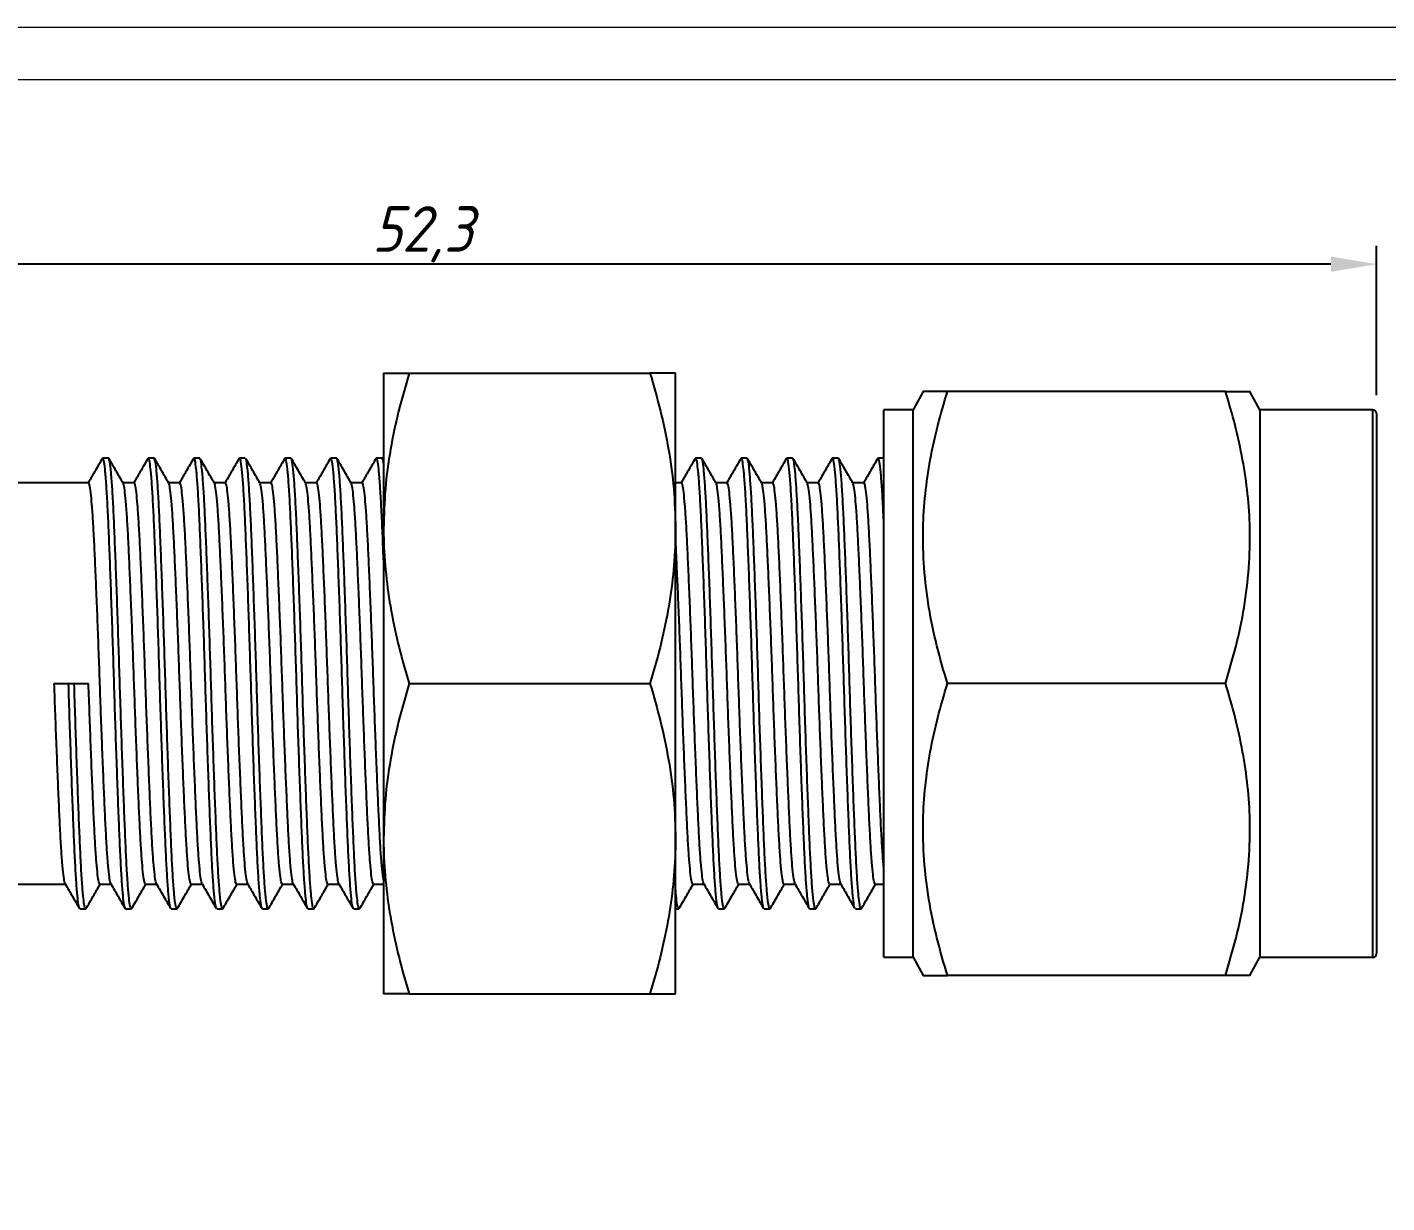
# Model space of a CAD drawing. Header units: millimetres. Extents: x 1276 to 1839, y 649 to 1061.
# Drawn here: x 1733.27 to 1770.54, y 864.08 to 896.28 of the extents above; entities that cross this region are included whole.
import ezdxf

# ---------------------------------------------------------------- set-up
doc = ezdxf.new("R2010")
doc.units = ezdxf.units.MM
doc.linetypes.add('SLD-Solid', pattern=[0])
doc.styles.add('GENISO', font='geniso.shx', dxfattribs={"oblique": 15})
doc.dimstyles.new('Scale', dxfattribs={"dimscale": 0.5, "dimtxt": 2.5, "dimasz": 2.5, "dimexe": 1, "dimexo": 1, "dimgap": 0.2, "dimtad": 1, "dimdec": 1, "dimzin": 0, "dimtxsty": 'GENISO', "dimcen": 2.5, "dimclrd": 1, "dimclre": 1, "dimclrt": 7, "dimadec": 0, "dimazin": 0, "dimtfac": 1, "dimtdec": 1, "dimtmove": 0, "dimatfit": 3, "dimfxl": 1, "dimtzin": 0, "dimlwd": -1, "dimlwe": -1, "dimarcsym": 0})

# ---------------------------------------------------------------- blocks, each defined once
blk = doc.blocks.new('*D17')
at = {"color": 1, "transparency": 16777216}
for p, q in [((1717.955, 888.302), (1717.955, 890.291)), ((1770.255, 886.202), (1770.255, 890.291)), ((1769.005, 889.791), (1719.205, 889.791))]:
    blk.add_line(p, q, dxfattribs=at)
for points in [[(1719.205, 890), (1719.205, 889.583), (1717.955, 889.791)], [(1769.005, 890), (1769.005, 889.583), (1770.255, 889.791)]]:
    blk.add_solid(points, dxfattribs=at)
at = {"layer": 'Defpoints', "color": 0, "transparency": 16777216}
for p in [(1717.955, 889.791), (1717.955, 887.802), (1770.255, 885.702)]:
    blk.add_point(p, dxfattribs=at)
at = {"color": 7, "transparency": 16777216, "insert": (1744.105, 890.61), "char_height": 1.25, "attachment_point": 5, "style": 'GENISO'}
blk.add_mtext('52,3', dxfattribs=at)

msp = doc.modelspace()

# ---------------------------------------------------------------- linework, layer by layer
at = {"linetype": 'Continuous', "lineweight": 25}
for p, q in [((1743.042, 886.802), (1743.042, 882.552)), ((1743.742, 886.802), (1750.342, 886.802)), ((1751.042, 882.552), (1751.042, 886.802)), ((1757.825, 886.302), (1757.555, 885.802)), ((1766.115, 886.302), (1758.495, 886.302)), ((1767.055, 885.802), (1766.784, 886.302)), ((1757.555, 885.802), (1756.755, 885.802)), ((1756.755, 878.302), (1756.755, 885.802)), ((1757.555, 878.302), (1757.555, 885.802)), ((1770.155, 885.802), (1767.055, 885.802)), ((1767.055, 885.802), (1767.055, 870.802)), ((1770.155, 870.802), (1770.155, 885.802)), ((1770.255, 885.702), (1770.255, 870.902)), ((1735.502, 884.479), (1735.345, 884.479)), ((1736.752, 884.479), (1736.595, 884.479)), ((1738.002, 884.479), (1737.845, 884.479)), ((1739.252, 884.479), (1739.095, 884.479)), ((1740.502, 884.479), (1740.345, 884.479)), ((1741.752, 884.479), (1741.595, 884.479)), ((1743.002, 884.479), (1742.845, 884.479)), ((1743.042, 884.419), (1743.012, 884.47)), ((1751.752, 884.479), (1751.595, 884.479)), ((1753.002, 884.479), (1752.845, 884.479)), ((1754.252, 884.479), (1754.095, 884.479)), ((1755.502, 884.479), (1755.345, 884.479)), ((1756.752, 884.479), (1756.595, 884.479)), ((1734.955, 883.802), (1731.455, 883.802)), ((1736.205, 883.802), (1735.898, 883.802)), ((1737.455, 883.802), (1737.148, 883.802)), ((1738.705, 883.802), (1738.398, 883.802)), ((1739.955, 883.802), (1739.648, 883.802)), ((1741.205, 883.802), (1740.898, 883.802)), ((1742.455, 883.802), (1742.148, 883.802)), ((1751.205, 883.802), (1751.042, 883.802)), ((1752.455, 883.802), (1752.148, 883.802)), ((1753.705, 883.802), (1753.398, 883.802)), ((1754.955, 883.802), (1754.648, 883.802)), ((1756.205, 883.802), (1755.898, 883.802)), ((1743.042, 882.552), (1743.042, 874.052)), ((1751.042, 874.052), (1751.042, 882.552)), ((1734.017, 878.302), (1734.408, 878.302)), ((1734.408, 878.302), (1734.564, 878.302)), ((1734.564, 878.302), (1734.955, 878.302)), ((1743.742, 878.302), (1750.342, 878.302)), ((1756.755, 870.802), (1756.755, 878.302)), ((1757.555, 870.802), (1757.555, 878.302)), ((1766.115, 878.302), (1758.495, 878.302)), ((1743.042, 874.052), (1743.042, 869.802)), ((1751.042, 869.802), (1751.042, 874.052)), ((1731.455, 872.802), (1734.324, 872.802)), ((1735.267, 872.802), (1735.574, 872.802)), ((1736.517, 872.802), (1736.824, 872.802)), ((1737.767, 872.802), (1738.074, 872.802)), ((1739.017, 872.802), (1739.324, 872.802)), ((1740.267, 872.802), (1740.574, 872.802)), ((1741.517, 872.802), (1741.824, 872.802)), ((1742.767, 872.802), (1743.042, 872.802)), ((1751.517, 872.802), (1751.824, 872.802)), ((1752.767, 872.802), (1753.074, 872.802)), ((1754.017, 872.802), (1754.324, 872.802)), ((1755.267, 872.802), (1755.574, 872.802)), ((1756.517, 872.802), (1756.755, 872.802)), ((1734.72, 872.126), (1734.877, 872.126)), ((1735.97, 872.126), (1736.127, 872.126)), ((1737.22, 872.126), (1737.377, 872.126)), ((1738.47, 872.126), (1738.627, 872.126)), ((1739.72, 872.126), (1739.877, 872.126)), ((1740.97, 872.126), (1741.127, 872.126)), ((1742.22, 872.126), (1742.377, 872.126)), ((1751.042, 872.126), (1751.127, 872.126)), ((1752.22, 872.126), (1752.377, 872.126)), ((1753.47, 872.126), (1753.627, 872.126)), ((1754.72, 872.126), (1754.877, 872.126)), ((1755.97, 872.126), (1756.127, 872.126)), ((1756.755, 870.802), (1757.555, 870.802)), ((1757.555, 870.802), (1757.825, 870.302)), ((1766.784, 870.302), (1767.055, 870.802)), ((1767.055, 870.802), (1770.155, 870.802)), ((1766.115, 870.302), (1758.495, 870.302)), ((1743.742, 869.802), (1750.342, 869.802))]:
    msp.add_line(p, q, dxfattribs=at)
at = {"linetype": 'SLD-Solid', "lineweight": 15}
for points in [[(1692.898, 896.283), (1839.363, 896.283), (1839.363, 793.973), (1692.898, 793.973)], [(1694.334, 894.847), (1837.927, 894.847), (1837.927, 795.409), (1694.334, 795.409)]]:
    msp.add_lwpolyline(points, close=True, dxfattribs=at)
at = {"linetype": 'Continuous', "lineweight": 25}
for centre, start, end in [((1770.155, 885.702), 0, 90), ((1770.155, 870.902), 270, 0)]:
    msp.add_arc(centre, 0.1, start, end, dxfattribs=at)
for points, knots in [([(1743.742, 886.802), (1743.641, 886.458), (1743.44, 885.768), (1743.22, 884.712), (1743.07, 883.638), (1743.051, 882.915), (1743.042, 882.552)], [0, 0, 0, 0, 0.247649, 0.496018, 0.747324, 1, 1, 1, 1]), ([(1743.042, 886.802), (1743.051, 886.802), (1743.068, 886.802), (1743.183, 886.802), (1743.372, 886.802), (1743.594, 886.802), (1743.742, 886.802)], [0, 0, 0, 0, 0.258143, 0.442804, 0.62748, 1, 1, 1, 1]), ([(1750.342, 886.802), (1750.442, 886.458), (1750.643, 885.768), (1750.863, 884.712), (1751.013, 883.638), (1751.032, 882.915), (1751.042, 882.552)], [0, 0, 0, 0, 0.247649, 0.496018, 0.747324, 1, 1, 1, 1]), ([(1751.042, 886.802), (1751.032, 886.802), (1751.015, 886.802), (1750.9, 886.802), (1750.711, 886.802), (1750.489, 886.802), (1750.342, 886.802)], [0, 0, 0, 0, 0.258143, 0.442804, 0.62748, 1, 1, 1, 1]), ([(1758.495, 886.302), (1758.356, 886.302), (1758.147, 886.302), (1757.964, 886.302), (1757.862, 886.302), (1757.813, 886.302), (1757.828, 886.302), (1757.828, 886.302)], [0, 0, 0, 0, 0.366106, 0.550623, 0.735124, 0.982905, 1, 1, 1, 1]), ([(1758.495, 878.302), (1758.393, 878.647), (1758.19, 879.336), (1757.972, 880.393), (1757.84, 881.468), (1757.811, 882.508), (1757.877, 883.497), (1758.015, 884.438), (1758.219, 885.375), (1758.403, 885.993), (1758.495, 886.302)], [0, 0, 0, 0, 0.131551, 0.26307, 0.397143, 0.531195, 0.647436, 0.763692, 0.881836, 1, 1, 1, 1]), ([(1766.115, 878.302), (1766.216, 878.647), (1766.419, 879.336), (1766.638, 880.393), (1766.77, 881.468), (1766.798, 882.508), (1766.733, 883.497), (1766.594, 884.438), (1766.39, 885.375), (1766.206, 885.993), (1766.115, 886.302)], [0, 0, 0, 0, 0.131551, 0.26307, 0.397143, 0.531195, 0.647436, 0.763692, 0.881836, 1, 1, 1, 1]), ([(1766.115, 886.302), (1766.253, 886.302), (1766.462, 886.302), (1766.646, 886.302), (1766.747, 886.302), (1766.797, 886.302), (1766.782, 886.302), (1766.781, 886.302)], [0, 0, 0, 0, 0.366106, 0.550623, 0.735124, 0.982905, 1, 1, 1, 1]), ([(1735.335, 884.47), (1735.27, 884.357), (1735.141, 884.135), (1735.012, 883.912), (1734.949, 883.802)], [0, 0, 0, 0, 0.507314, 1, 1, 1, 1]), ([(1735.97, 872.126), (1735.96, 872.14), (1735.94, 872.169), (1735.908, 872.404), (1735.876, 872.777), (1735.844, 873.289), (1735.814, 873.917), (1735.784, 874.652), (1735.752, 875.483), (1735.72, 876.39), (1735.688, 877.338), (1735.658, 878.302), (1735.628, 879.267), (1735.596, 880.215), (1735.564, 881.122), (1735.532, 881.953), (1735.502, 882.687), (1735.472, 883.316), (1735.44, 883.827), (1735.407, 884.204), (1735.375, 884.422), (1735.352, 884.505), (1735.339, 884.464), (1735.335, 884.454)], [0, 0, 0, 0, 0.048558, 0.0980299, 0.1478144, 0.1972863, 0.2458443, 0.2944023, 0.3438742, 0.3936587, 0.4431307, 0.4916887, 0.5402466, 0.5897187, 0.639503, 0.6889751, 0.7375329, 0.7860909, 0.8355629, 0.8853473, 0.9348193, 0.9833773, 1, 1, 1, 1]), ([(1736.137, 872.151), (1736.133, 872.141), (1736.12, 872.1), (1736.097, 872.182), (1736.065, 872.401), (1736.032, 872.778), (1736, 873.288), (1735.97, 873.917), (1735.94, 874.652), (1735.908, 875.483), (1735.876, 876.39), (1735.844, 877.338), (1735.814, 878.302), (1735.784, 879.267), (1735.752, 880.215), (1735.72, 881.122), (1735.688, 881.953), (1735.658, 882.688), (1735.628, 883.316), (1735.596, 883.828), (1735.564, 884.201), (1735.532, 884.436), (1735.512, 884.465), (1735.502, 884.479)], [0, 0, 0, 0, 0.016623, 0.065181, 0.114653, 0.164437, 0.213909, 0.262467, 0.311025, 0.360497, 0.410281, 0.459753, 0.508311, 0.556869, 0.606341, 0.656126, 0.705598, 0.754156, 0.802714, 0.852186, 0.90197, 0.951442, 1, 1, 1, 1]), ([(1735.904, 883.793), (1735.838, 883.906), (1735.708, 884.132), (1735.577, 884.357), (1735.512, 884.47)], [0, 0, 0, 0, 0.499968, 1, 1, 1, 1]), ([(1736.585, 884.47), (1736.52, 884.357), (1736.391, 884.135), (1736.262, 883.912), (1736.199, 883.802)], [0, 0, 0, 0, 0.507314, 1, 1, 1, 1]), ([(1737.21, 872.151), (1737.204, 872.162), (1737.187, 872.19), (1737.158, 872.406), (1737.126, 872.777), (1737.094, 873.289), (1737.064, 873.917), (1737.034, 874.652), (1737.002, 875.483), (1736.97, 876.39), (1736.938, 877.338), (1736.908, 878.302), (1736.878, 879.267), (1736.846, 880.215), (1736.814, 881.122), (1736.782, 881.953), (1736.752, 882.687), (1736.722, 883.316), (1736.69, 883.827), (1736.657, 884.204), (1736.625, 884.422), (1736.602, 884.505), (1736.589, 884.464), (1736.585, 884.454)], [0, 0, 0, 0, 0.032475, 0.082783, 0.133409, 0.183717, 0.233096, 0.282475, 0.332783, 0.383409, 0.433718, 0.483096, 0.532475, 0.582783, 0.633409, 0.683718, 0.733096, 0.782475, 0.832783, 0.883409, 0.933718, 0.983096, 1, 1, 1, 1]), ([(1737.387, 872.151), (1737.383, 872.141), (1737.37, 872.1), (1737.347, 872.182), (1737.315, 872.401), (1737.282, 872.778), (1737.25, 873.288), (1737.22, 873.917), (1737.19, 874.652), (1737.158, 875.483), (1737.126, 876.39), (1737.094, 877.338), (1737.064, 878.302), (1737.034, 879.267), (1737.002, 880.215), (1736.97, 881.122), (1736.938, 881.953), (1736.908, 882.688), (1736.878, 883.316), (1736.846, 883.828), (1736.814, 884.201), (1736.782, 884.436), (1736.762, 884.465), (1736.752, 884.479)], [0, 0, 0, 0, 0.016623, 0.065181, 0.114653, 0.164437, 0.213909, 0.262467, 0.311025, 0.360497, 0.410281, 0.459753, 0.508311, 0.556869, 0.606341, 0.656126, 0.705598, 0.754156, 0.802714, 0.852186, 0.90197, 0.951442, 1, 1, 1, 1]), ([(1737.154, 883.793), (1737.088, 883.906), (1736.958, 884.132), (1736.827, 884.357), (1736.762, 884.47)], [0, 0, 0, 0, 0.4999667, 1, 1, 1, 1]), ([(1737.835, 884.47), (1737.77, 884.357), (1737.641, 884.135), (1737.512, 883.912), (1737.449, 883.802)], [0, 0, 0, 0, 0.507315, 1, 1, 1, 1]), ([(1738.46, 872.151), (1738.454, 872.162), (1738.437, 872.19), (1738.408, 872.406), (1738.376, 872.777), (1738.344, 873.289), (1738.314, 873.917), (1738.284, 874.652), (1738.252, 875.483), (1738.22, 876.39), (1738.188, 877.338), (1738.158, 878.302), (1738.128, 879.267), (1738.096, 880.215), (1738.064, 881.122), (1738.032, 881.953), (1738.002, 882.687), (1737.972, 883.316), (1737.94, 883.827), (1737.907, 884.204), (1737.875, 884.422), (1737.852, 884.505), (1737.839, 884.464), (1737.835, 884.454)], [0, 0, 0, 0, 0.032475, 0.082783, 0.133409, 0.183717, 0.233096, 0.282475, 0.332783, 0.383409, 0.433718, 0.483096, 0.532475, 0.582783, 0.633409, 0.683718, 0.733096, 0.782475, 0.832783, 0.883409, 0.933718, 0.983096, 1, 1, 1, 1]), ([(1738.404, 883.793), (1738.338, 883.906), (1738.208, 884.132), (1738.077, 884.357), (1738.012, 884.47)], [0, 0, 0, 0, 0.4999667, 1, 1, 1, 1]), ([(1738.637, 872.151), (1738.633, 872.141), (1738.62, 872.1), (1738.597, 872.182), (1738.565, 872.401), (1738.532, 872.778), (1738.5, 873.288), (1738.47, 873.917), (1738.44, 874.652), (1738.408, 875.483), (1738.376, 876.39), (1738.344, 877.338), (1738.314, 878.302), (1738.284, 879.267), (1738.252, 880.215), (1738.22, 881.122), (1738.188, 881.953), (1738.158, 882.688), (1738.128, 883.316), (1738.096, 883.828), (1738.064, 884.199), (1738.035, 884.415), (1738.018, 884.443), (1738.012, 884.454)], [0, 0, 0, 0, 0.016904, 0.066282, 0.116591, 0.167217, 0.217525, 0.266904, 0.316282, 0.366591, 0.417217, 0.467525, 0.516904, 0.566283, 0.616591, 0.667217, 0.717525, 0.766904, 0.816282, 0.866591, 0.917217, 0.967525, 1, 1, 1, 1]), ([(1739.085, 884.47), (1739.02, 884.357), (1738.891, 884.135), (1738.762, 883.912), (1738.699, 883.802)], [0, 0, 0, 0, 0.507314, 1, 1, 1, 1]), ([(1739.71, 872.151), (1739.704, 872.162), (1739.687, 872.19), (1739.658, 872.406), (1739.626, 872.777), (1739.594, 873.289), (1739.564, 873.917), (1739.534, 874.652), (1739.502, 875.483), (1739.47, 876.39), (1739.438, 877.338), (1739.408, 878.302), (1739.378, 879.267), (1739.346, 880.215), (1739.314, 881.122), (1739.282, 881.953), (1739.252, 882.687), (1739.222, 883.316), (1739.19, 883.827), (1739.157, 884.204), (1739.125, 884.422), (1739.102, 884.505), (1739.089, 884.464), (1739.085, 884.454)], [0, 0, 0, 0, 0.032475, 0.082783, 0.133409, 0.183717, 0.233096, 0.282475, 0.332783, 0.383409, 0.433718, 0.483096, 0.532475, 0.582783, 0.633409, 0.683718, 0.733096, 0.782475, 0.832783, 0.883409, 0.933718, 0.983096, 1, 1, 1, 1]), ([(1739.654, 883.793), (1739.588, 883.906), (1739.458, 884.132), (1739.327, 884.357), (1739.262, 884.47)], [0, 0, 0, 0, 0.499968, 1, 1, 1, 1]), ([(1739.887, 872.151), (1739.883, 872.141), (1739.87, 872.1), (1739.847, 872.182), (1739.815, 872.401), (1739.782, 872.778), (1739.75, 873.288), (1739.72, 873.917), (1739.69, 874.652), (1739.658, 875.483), (1739.626, 876.39), (1739.594, 877.338), (1739.564, 878.302), (1739.534, 879.267), (1739.502, 880.215), (1739.47, 881.122), (1739.438, 881.953), (1739.408, 882.688), (1739.378, 883.316), (1739.346, 883.828), (1739.314, 884.199), (1739.285, 884.415), (1739.268, 884.443), (1739.262, 884.454)], [0, 0, 0, 0, 0.016904, 0.066282, 0.116591, 0.167217, 0.217525, 0.266904, 0.316282, 0.366591, 0.417217, 0.467525, 0.516904, 0.566283, 0.616591, 0.667217, 0.717525, 0.766904, 0.816282, 0.866591, 0.917217, 0.967525, 1, 1, 1, 1]), ([(1740.335, 884.47), (1740.27, 884.357), (1740.141, 884.135), (1740.012, 883.912), (1739.949, 883.802)], [0, 0, 0, 0, 0.507314, 1, 1, 1, 1]), ([(1740.97, 872.126), (1740.96, 872.14), (1740.94, 872.169), (1740.908, 872.404), (1740.876, 872.777), (1740.844, 873.289), (1740.814, 873.917), (1740.784, 874.652), (1740.752, 875.483), (1740.72, 876.39), (1740.688, 877.338), (1740.658, 878.302), (1740.628, 879.267), (1740.596, 880.215), (1740.564, 881.122), (1740.532, 881.953), (1740.502, 882.687), (1740.472, 883.316), (1740.44, 883.827), (1740.407, 884.204), (1740.375, 884.422), (1740.352, 884.505), (1740.339, 884.464), (1740.335, 884.454)], [0, 0, 0, 0, 0.048558, 0.09803, 0.147814, 0.197286, 0.245844, 0.294402, 0.343874, 0.393659, 0.443131, 0.491689, 0.540247, 0.589719, 0.639503, 0.688975, 0.737533, 0.786091, 0.835563, 0.885347, 0.934819, 0.983377, 1, 1, 1, 1]), ([(1741.137, 872.151), (1741.133, 872.141), (1741.12, 872.1), (1741.097, 872.182), (1741.065, 872.401), (1741.032, 872.778), (1741, 873.288), (1740.97, 873.917), (1740.94, 874.652), (1740.908, 875.483), (1740.876, 876.39), (1740.844, 877.338), (1740.814, 878.302), (1740.784, 879.267), (1740.752, 880.215), (1740.72, 881.122), (1740.688, 881.953), (1740.658, 882.688), (1740.628, 883.316), (1740.596, 883.828), (1740.564, 884.201), (1740.532, 884.436), (1740.512, 884.465), (1740.502, 884.479)], [0, 0, 0, 0, 0.016623, 0.065181, 0.114653, 0.164437, 0.213909, 0.262467, 0.311025, 0.360497, 0.410281, 0.459753, 0.508311, 0.556869, 0.606341, 0.656126, 0.705598, 0.754156, 0.802714, 0.852186, 0.90197, 0.951442, 1, 1, 1, 1]), ([(1740.904, 883.793), (1740.838, 883.906), (1740.708, 884.132), (1740.577, 884.357), (1740.512, 884.47)], [0, 0, 0, 0, 0.4999667, 1, 1, 1, 1]), ([(1741.585, 884.47), (1741.52, 884.357), (1741.391, 884.135), (1741.262, 883.912), (1741.199, 883.802)], [0, 0, 0, 0, 0.507315, 1, 1, 1, 1]), ([(1742.22, 872.126), (1742.21, 872.14), (1742.19, 872.169), (1742.158, 872.404), (1742.126, 872.777), (1742.094, 873.289), (1742.064, 873.917), (1742.034, 874.652), (1742.002, 875.483), (1741.97, 876.39), (1741.938, 877.338), (1741.908, 878.302), (1741.878, 879.267), (1741.846, 880.215), (1741.814, 881.122), (1741.782, 881.953), (1741.752, 882.687), (1741.722, 883.316), (1741.69, 883.827), (1741.657, 884.204), (1741.625, 884.422), (1741.602, 884.505), (1741.589, 884.464), (1741.585, 884.454)], [0, 0, 0, 0, 0.048558, 0.09803, 0.147814, 0.197286, 0.245844, 0.294402, 0.343874, 0.393659, 0.443131, 0.491689, 0.540247, 0.589719, 0.639503, 0.688975, 0.737533, 0.786091, 0.835563, 0.885347, 0.934819, 0.983377, 1, 1, 1, 1]), ([(1742.387, 872.151), (1742.383, 872.141), (1742.37, 872.1), (1742.347, 872.182), (1742.315, 872.401), (1742.282, 872.778), (1742.25, 873.288), (1742.22, 873.917), (1742.19, 874.652), (1742.158, 875.483), (1742.126, 876.39), (1742.094, 877.338), (1742.064, 878.302), (1742.034, 879.267), (1742.002, 880.215), (1741.97, 881.122), (1741.938, 881.953), (1741.908, 882.688), (1741.878, 883.316), (1741.846, 883.828), (1741.814, 884.201), (1741.782, 884.436), (1741.762, 884.465), (1741.752, 884.479)], [0, 0, 0, 0, 0.016623, 0.065181, 0.114653, 0.164437, 0.213909, 0.262467, 0.311025, 0.360497, 0.410281, 0.459753, 0.508311, 0.556869, 0.606341, 0.656126, 0.705598, 0.754156, 0.802714, 0.852186, 0.90197, 0.951442, 1, 1, 1, 1]), ([(1742.154, 883.793), (1742.088, 883.906), (1741.958, 884.132), (1741.827, 884.357), (1741.762, 884.47)], [0, 0, 0, 0, 0.4999667, 1, 1, 1, 1]), ([(1742.835, 884.47), (1742.77, 884.357), (1742.641, 884.135), (1742.512, 883.912), (1742.449, 883.802)], [0, 0, 0, 0, 0.507314, 1, 1, 1, 1]), ([(1743.042, 881.687), (1743.038, 881.773), (1743.024, 882.134), (1743.002, 882.684), (1742.972, 883.317), (1742.94, 883.826), (1742.907, 884.204), (1742.875, 884.422), (1742.852, 884.505), (1742.839, 884.464), (1742.835, 884.454)], [0, 0, 0, 0, 0.046753, 0.195576, 0.344399, 0.496024, 0.648606, 0.80023, 0.949054, 1, 1, 1, 1]), ([(1743.042, 884.335), (1743.038, 884.36), (1743.024, 884.465), (1743.011, 884.473), (1743.002, 884.479)], [0, 0, 0, 0, 0.239051, 1, 1, 1, 1]), ([(1751.585, 884.47), (1751.52, 884.357), (1751.391, 884.135), (1751.262, 883.912), (1751.199, 883.802)], [0, 0, 0, 0, 0.507314, 1, 1, 1, 1]), ([(1752.21, 872.151), (1752.204, 872.162), (1752.187, 872.19), (1752.158, 872.406), (1752.126, 872.777), (1752.094, 873.289), (1752.064, 873.917), (1752.034, 874.652), (1752.002, 875.483), (1751.97, 876.39), (1751.938, 877.338), (1751.908, 878.302), (1751.878, 879.267), (1751.846, 880.215), (1751.814, 881.122), (1751.782, 881.953), (1751.752, 882.687), (1751.722, 883.316), (1751.69, 883.827), (1751.657, 884.204), (1751.625, 884.422), (1751.602, 884.505), (1751.589, 884.464), (1751.585, 884.454)], [0, 0, 0, 0, 0.032475, 0.082783, 0.133409, 0.183717, 0.233096, 0.282475, 0.332783, 0.383409, 0.433718, 0.483096, 0.532475, 0.582783, 0.633409, 0.683718, 0.733096, 0.782475, 0.832783, 0.883409, 0.933718, 0.983096, 1, 1, 1, 1]), ([(1752.154, 883.793), (1752.088, 883.906), (1751.958, 884.132), (1751.827, 884.357), (1751.762, 884.47)], [0, 0, 0, 0, 0.4999673, 1, 1, 1, 1]), ([(1752.387, 872.151), (1752.383, 872.141), (1752.37, 872.1), (1752.347, 872.182), (1752.315, 872.401), (1752.282, 872.778), (1752.25, 873.288), (1752.22, 873.917), (1752.19, 874.652), (1752.158, 875.483), (1752.126, 876.39), (1752.094, 877.338), (1752.064, 878.302), (1752.034, 879.267), (1752.002, 880.215), (1751.97, 881.122), (1751.938, 881.953), (1751.908, 882.688), (1751.878, 883.316), (1751.846, 883.828), (1751.814, 884.199), (1751.785, 884.415), (1751.768, 884.443), (1751.762, 884.454)], [0, 0, 0, 0, 0.016904, 0.066282, 0.116591, 0.167217, 0.217525, 0.266904, 0.316282, 0.366591, 0.417217, 0.467525, 0.516904, 0.566283, 0.616591, 0.667217, 0.717525, 0.766904, 0.816282, 0.866591, 0.917217, 0.967525, 1, 1, 1, 1]), ([(1752.835, 884.47), (1752.77, 884.357), (1752.641, 884.135), (1752.512, 883.912), (1752.449, 883.802)], [0, 0, 0, 0, 0.507315, 1, 1, 1, 1]), ([(1753.47, 872.126), (1753.46, 872.14), (1753.44, 872.169), (1753.408, 872.404), (1753.376, 872.777), (1753.344, 873.289), (1753.314, 873.917), (1753.284, 874.652), (1753.252, 875.483), (1753.22, 876.39), (1753.188, 877.338), (1753.158, 878.302), (1753.128, 879.267), (1753.096, 880.215), (1753.064, 881.122), (1753.032, 881.953), (1753.002, 882.687), (1752.972, 883.316), (1752.94, 883.827), (1752.907, 884.204), (1752.875, 884.422), (1752.852, 884.505), (1752.839, 884.464), (1752.835, 884.454)], [0, 0, 0, 0, 0.048558, 0.09803, 0.147814, 0.197286, 0.245844, 0.294402, 0.343874, 0.393659, 0.443131, 0.491689, 0.540247, 0.589719, 0.639503, 0.688975, 0.737533, 0.786091, 0.835563, 0.885347, 0.934819, 0.983377, 1, 1, 1, 1]), ([(1753.637, 872.151), (1753.633, 872.141), (1753.62, 872.1), (1753.597, 872.182), (1753.565, 872.401), (1753.532, 872.778), (1753.5, 873.288), (1753.47, 873.917), (1753.44, 874.652), (1753.408, 875.483), (1753.376, 876.39), (1753.344, 877.338), (1753.314, 878.302), (1753.284, 879.267), (1753.252, 880.215), (1753.22, 881.122), (1753.188, 881.953), (1753.158, 882.688), (1753.128, 883.316), (1753.096, 883.828), (1753.064, 884.201), (1753.032, 884.436), (1753.012, 884.465), (1753.002, 884.479)], [0, 0, 0, 0, 0.016623, 0.065181, 0.114653, 0.164437, 0.213909, 0.262467, 0.311025, 0.360497, 0.410281, 0.459753, 0.508311, 0.556869, 0.606341, 0.656126, 0.705598, 0.754156, 0.802714, 0.852186, 0.90197, 0.951442, 1, 1, 1, 1]), ([(1753.404, 883.793), (1753.338, 883.906), (1753.208, 884.132), (1753.077, 884.357), (1753.012, 884.47)], [0, 0, 0, 0, 0.499966, 1, 1, 1, 1]), ([(1754.085, 884.47), (1754.02, 884.357), (1753.891, 884.135), (1753.762, 883.912), (1753.699, 883.802)], [0, 0, 0, 0, 0.507314, 1, 1, 1, 1]), ([(1754.72, 872.126), (1754.71, 872.14), (1754.69, 872.169), (1754.658, 872.404), (1754.626, 872.777), (1754.594, 873.289), (1754.564, 873.917), (1754.534, 874.652), (1754.502, 875.483), (1754.47, 876.39), (1754.438, 877.338), (1754.408, 878.302), (1754.378, 879.267), (1754.346, 880.215), (1754.314, 881.122), (1754.282, 881.953), (1754.252, 882.687), (1754.222, 883.316), (1754.19, 883.827), (1754.157, 884.204), (1754.125, 884.422), (1754.102, 884.505), (1754.089, 884.464), (1754.085, 884.454)], [0, 0, 0, 0, 0.048558, 0.09803, 0.147814, 0.197286, 0.245844, 0.294402, 0.343874, 0.393659, 0.443131, 0.491689, 0.540247, 0.589719, 0.639503, 0.688975, 0.737533, 0.786091, 0.835563, 0.885347, 0.934819, 0.983377, 1, 1, 1, 1]), ([(1754.887, 872.151), (1754.883, 872.141), (1754.87, 872.1), (1754.847, 872.182), (1754.815, 872.401), (1754.782, 872.778), (1754.75, 873.288), (1754.72, 873.917), (1754.69, 874.652), (1754.658, 875.483), (1754.626, 876.39), (1754.594, 877.338), (1754.564, 878.302), (1754.534, 879.267), (1754.502, 880.215), (1754.47, 881.122), (1754.438, 881.953), (1754.408, 882.688), (1754.378, 883.316), (1754.346, 883.828), (1754.314, 884.201), (1754.282, 884.436), (1754.262, 884.465), (1754.252, 884.479)], [0, 0, 0, 0, 0.016623, 0.065181, 0.114653, 0.164437, 0.213909, 0.262467, 0.311025, 0.360497, 0.410281, 0.459753, 0.508311, 0.556869, 0.606341, 0.656126, 0.705598, 0.754156, 0.802714, 0.852186, 0.90197, 0.951442, 1, 1, 1, 1]), ([(1754.654, 883.793), (1754.588, 883.906), (1754.458, 884.132), (1754.327, 884.357), (1754.262, 884.47)], [0, 0, 0, 0, 0.4999673, 1, 1, 1, 1]), ([(1755.335, 884.47), (1755.27, 884.357), (1755.141, 884.135), (1755.012, 883.912), (1754.949, 883.802)], [0, 0, 0, 0, 0.507314, 1, 1, 1, 1]), ([(1755.96, 872.151), (1755.954, 872.162), (1755.937, 872.19), (1755.908, 872.406), (1755.876, 872.777), (1755.844, 873.289), (1755.814, 873.917), (1755.784, 874.652), (1755.752, 875.483), (1755.72, 876.39), (1755.688, 877.338), (1755.658, 878.302), (1755.628, 879.267), (1755.596, 880.215), (1755.564, 881.122), (1755.532, 881.953), (1755.502, 882.687), (1755.472, 883.316), (1755.44, 883.827), (1755.407, 884.204), (1755.375, 884.422), (1755.352, 884.505), (1755.339, 884.464), (1755.335, 884.454)], [0, 0, 0, 0, 0.032475, 0.082783, 0.133409, 0.183717, 0.233096, 0.282475, 0.332783, 0.383409, 0.433718, 0.483096, 0.532475, 0.582783, 0.633409, 0.683718, 0.733096, 0.782475, 0.832783, 0.883409, 0.933718, 0.983096, 1, 1, 1, 1]), ([(1756.137, 872.151), (1756.133, 872.141), (1756.12, 872.1), (1756.097, 872.182), (1756.065, 872.401), (1756.032, 872.778), (1756, 873.288), (1755.97, 873.917), (1755.94, 874.652), (1755.908, 875.483), (1755.876, 876.39), (1755.844, 877.338), (1755.814, 878.302), (1755.784, 879.267), (1755.752, 880.215), (1755.72, 881.122), (1755.688, 881.953), (1755.658, 882.688), (1755.628, 883.316), (1755.596, 883.828), (1755.564, 884.201), (1755.532, 884.436), (1755.512, 884.465), (1755.502, 884.479)], [0, 0, 0, 0, 0.016623, 0.065181, 0.114653, 0.164437, 0.213909, 0.262467, 0.311025, 0.360497, 0.410281, 0.459753, 0.508311, 0.556869, 0.606341, 0.656126, 0.705598, 0.754156, 0.802714, 0.852186, 0.90197, 0.951442, 1, 1, 1, 1]), ([(1755.904, 883.793), (1755.838, 883.906), (1755.708, 884.132), (1755.577, 884.357), (1755.512, 884.47)], [0, 0, 0, 0, 0.4999673, 1, 1, 1, 1]), ([(1756.585, 884.47), (1756.52, 884.357), (1756.391, 884.135), (1756.262, 883.912), (1756.199, 883.802)], [0, 0, 0, 0, 0.507315, 1, 1, 1, 1]), ([(1756.755, 882.594), (1756.754, 882.62), (1756.743, 882.889), (1756.722, 883.31), (1756.69, 883.828), (1756.657, 884.204), (1756.625, 884.423), (1756.602, 884.505), (1756.589, 884.464), (1756.585, 884.454)], [0, 0, 0, 0, 0.018858, 0.200375, 0.385309, 0.571411, 0.756345, 0.937862, 1, 1, 1, 1]), ([(1735.568, 872.828), (1735.562, 872.837), (1735.546, 872.861), (1735.518, 873.052), (1735.485, 873.382), (1735.453, 873.838), (1735.423, 874.398), (1735.394, 875.052), (1735.362, 875.792), (1735.329, 876.599), (1735.297, 877.444), (1735.267, 878.302), (1735.237, 879.161), (1735.205, 880.006), (1735.173, 880.813), (1735.141, 881.553), (1735.111, 882.207), (1735.081, 882.767), (1735.049, 883.222), (1735.017, 883.555), (1734.985, 883.764), (1734.965, 883.79), (1734.955, 883.802)], [0, 0, 0, 0, 0.031062, 0.08234, 0.133941, 0.185219, 0.235549, 0.285879, 0.337157, 0.388758, 0.440036, 0.490366, 0.540696, 0.591974, 0.643575, 0.694853, 0.745183, 0.795513, 0.846791, 0.898392, 0.94967, 1, 1, 1, 1]), ([(1736.517, 872.802), (1736.507, 872.815), (1736.487, 872.841), (1736.455, 873.05), (1736.423, 873.383), (1736.391, 873.838), (1736.361, 874.398), (1736.331, 875.052), (1736.299, 875.792), (1736.267, 876.599), (1736.235, 877.444), (1736.205, 878.302), (1736.175, 879.161), (1736.143, 880.006), (1736.11, 880.813), (1736.078, 881.553), (1736.048, 882.207), (1736.019, 882.767), (1735.987, 883.223), (1735.954, 883.553), (1735.926, 883.744), (1735.91, 883.768), (1735.904, 883.777)], [0, 0, 0, 0, 0.05033, 0.101608, 0.153209, 0.204487, 0.254817, 0.305147, 0.356424, 0.408026, 0.459304, 0.509634, 0.559964, 0.611242, 0.662843, 0.714121, 0.764451, 0.814781, 0.866059, 0.91766, 0.968938, 1, 1, 1, 1]), ([(1736.818, 872.828), (1736.812, 872.837), (1736.796, 872.861), (1736.768, 873.052), (1736.735, 873.382), (1736.703, 873.838), (1736.673, 874.398), (1736.643, 875.052), (1736.612, 875.792), (1736.579, 876.599), (1736.547, 877.444), (1736.517, 878.302), (1736.487, 879.161), (1736.455, 880.006), (1736.423, 880.813), (1736.391, 881.553), (1736.361, 882.207), (1736.331, 882.767), (1736.299, 883.222), (1736.267, 883.555), (1736.235, 883.764), (1736.215, 883.79), (1736.205, 883.802)], [0, 0, 0, 0, 0.031062, 0.08234, 0.133941, 0.185219, 0.235549, 0.285879, 0.337157, 0.388758, 0.440036, 0.490366, 0.540696, 0.591974, 0.643575, 0.694853, 0.745183, 0.795513, 0.846791, 0.898392, 0.94967, 1, 1, 1, 1]), ([(1737.767, 872.802), (1737.757, 872.815), (1737.737, 872.841), (1737.705, 873.05), (1737.673, 873.383), (1737.641, 873.838), (1737.611, 874.398), (1737.581, 875.052), (1737.549, 875.792), (1737.517, 876.599), (1737.485, 877.444), (1737.455, 878.302), (1737.425, 879.161), (1737.393, 880.006), (1737.36, 880.813), (1737.328, 881.553), (1737.298, 882.207), (1737.268, 882.767), (1737.237, 883.223), (1737.204, 883.553), (1737.176, 883.744), (1737.16, 883.768), (1737.154, 883.777)], [0, 0, 0, 0, 0.0503298, 0.1016075, 0.1532093, 0.2044871, 0.254817, 0.3051467, 0.3564245, 0.4080262, 0.4593041, 0.509634, 0.5599637, 0.6112415, 0.6628433, 0.714121, 0.764451, 0.8147807, 0.8660586, 0.9176604, 0.9689381, 1, 1, 1, 1]), ([(1738.068, 872.828), (1738.062, 872.837), (1738.046, 872.861), (1738.018, 873.052), (1737.985, 873.382), (1737.953, 873.838), (1737.923, 874.398), (1737.893, 875.052), (1737.862, 875.792), (1737.829, 876.599), (1737.797, 877.444), (1737.767, 878.302), (1737.737, 879.161), (1737.705, 880.006), (1737.673, 880.813), (1737.641, 881.553), (1737.611, 882.207), (1737.581, 882.767), (1737.549, 883.222), (1737.517, 883.555), (1737.485, 883.764), (1737.465, 883.79), (1737.455, 883.802)], [0, 0, 0, 0, 0.031062, 0.08234, 0.133941, 0.185219, 0.235549, 0.285879, 0.337157, 0.388758, 0.440036, 0.490366, 0.540696, 0.591974, 0.643575, 0.694853, 0.745183, 0.795513, 0.846791, 0.898392, 0.94967, 1, 1, 1, 1]), ([(1739.017, 872.802), (1739.007, 872.815), (1738.987, 872.841), (1738.955, 873.05), (1738.923, 873.383), (1738.891, 873.838), (1738.861, 874.398), (1738.831, 875.052), (1738.799, 875.792), (1738.767, 876.599), (1738.735, 877.444), (1738.705, 878.302), (1738.675, 879.161), (1738.643, 880.006), (1738.61, 880.813), (1738.578, 881.553), (1738.548, 882.207), (1738.518, 882.767), (1738.487, 883.223), (1738.454, 883.553), (1738.426, 883.744), (1738.41, 883.768), (1738.404, 883.777)], [0, 0, 0, 0, 0.05033, 0.101608, 0.153209, 0.204487, 0.254817, 0.305147, 0.356424, 0.408026, 0.459304, 0.509634, 0.559964, 0.611242, 0.662843, 0.714121, 0.764451, 0.814781, 0.866059, 0.91766, 0.968938, 1, 1, 1, 1]), ([(1739.318, 872.828), (1739.312, 872.837), (1739.296, 872.861), (1739.268, 873.052), (1739.235, 873.382), (1739.203, 873.838), (1739.173, 874.398), (1739.144, 875.052), (1739.112, 875.792), (1739.079, 876.599), (1739.047, 877.444), (1739.017, 878.302), (1738.987, 879.161), (1738.955, 880.006), (1738.923, 880.813), (1738.891, 881.553), (1738.861, 882.207), (1738.831, 882.767), (1738.799, 883.222), (1738.767, 883.555), (1738.735, 883.764), (1738.715, 883.79), (1738.705, 883.802)], [0, 0, 0, 0, 0.031062, 0.08234, 0.133941, 0.185219, 0.235549, 0.285879, 0.337157, 0.388758, 0.440036, 0.490366, 0.540696, 0.591974, 0.643575, 0.694853, 0.745183, 0.795513, 0.846791, 0.898392, 0.94967, 1, 1, 1, 1]), ([(1740.267, 872.802), (1740.257, 872.815), (1740.237, 872.841), (1740.205, 873.05), (1740.173, 873.383), (1740.141, 873.838), (1740.111, 874.398), (1740.081, 875.052), (1740.049, 875.792), (1740.017, 876.599), (1739.985, 877.444), (1739.955, 878.302), (1739.925, 879.161), (1739.893, 880.006), (1739.86, 880.813), (1739.828, 881.553), (1739.798, 882.207), (1739.769, 882.767), (1739.737, 883.223), (1739.704, 883.553), (1739.676, 883.744), (1739.66, 883.768), (1739.654, 883.777)], [0, 0, 0, 0, 0.05033, 0.101608, 0.153209, 0.204487, 0.254817, 0.305147, 0.356424, 0.408026, 0.459304, 0.509634, 0.559964, 0.611242, 0.662843, 0.714121, 0.764451, 0.814781, 0.866059, 0.91766, 0.968938, 1, 1, 1, 1]), ([(1740.568, 872.828), (1740.562, 872.837), (1740.546, 872.861), (1740.518, 873.052), (1740.485, 873.382), (1740.453, 873.838), (1740.423, 874.398), (1740.394, 875.052), (1740.362, 875.792), (1740.329, 876.599), (1740.297, 877.444), (1740.267, 878.302), (1740.237, 879.161), (1740.205, 880.006), (1740.173, 880.813), (1740.141, 881.553), (1740.111, 882.207), (1740.081, 882.767), (1740.049, 883.222), (1740.017, 883.555), (1739.985, 883.764), (1739.965, 883.79), (1739.955, 883.802)], [0, 0, 0, 0, 0.031062, 0.08234, 0.133941, 0.185219, 0.235549, 0.285879, 0.337157, 0.388758, 0.440036, 0.490366, 0.540696, 0.591974, 0.643575, 0.694853, 0.745183, 0.795513, 0.846791, 0.898392, 0.94967, 1, 1, 1, 1]), ([(1741.517, 872.802), (1741.507, 872.815), (1741.487, 872.841), (1741.455, 873.05), (1741.423, 873.383), (1741.391, 873.838), (1741.361, 874.398), (1741.331, 875.052), (1741.299, 875.792), (1741.267, 876.599), (1741.235, 877.444), (1741.205, 878.302), (1741.175, 879.161), (1741.143, 880.006), (1741.11, 880.813), (1741.078, 881.553), (1741.048, 882.207), (1741.019, 882.767), (1740.987, 883.223), (1740.954, 883.553), (1740.926, 883.744), (1740.91, 883.768), (1740.904, 883.777)], [0, 0, 0, 0, 0.05033, 0.101608, 0.153209, 0.204487, 0.254817, 0.305147, 0.356424, 0.408026, 0.459304, 0.509634, 0.559964, 0.611242, 0.662843, 0.714121, 0.764451, 0.814781, 0.866059, 0.91766, 0.968938, 1, 1, 1, 1]), ([(1741.818, 872.828), (1741.812, 872.837), (1741.796, 872.861), (1741.768, 873.052), (1741.735, 873.382), (1741.703, 873.838), (1741.673, 874.398), (1741.643, 875.052), (1741.612, 875.792), (1741.579, 876.599), (1741.547, 877.444), (1741.517, 878.302), (1741.487, 879.161), (1741.455, 880.006), (1741.423, 880.813), (1741.391, 881.553), (1741.361, 882.207), (1741.331, 882.767), (1741.299, 883.222), (1741.267, 883.555), (1741.235, 883.764), (1741.215, 883.79), (1741.205, 883.802)], [0, 0, 0, 0, 0.031062, 0.08234, 0.133941, 0.185219, 0.235549, 0.285879, 0.337157, 0.388758, 0.440036, 0.490366, 0.540696, 0.591974, 0.643575, 0.694853, 0.745183, 0.795513, 0.846791, 0.898392, 0.94967, 1, 1, 1, 1]), ([(1742.767, 872.802), (1742.757, 872.815), (1742.737, 872.841), (1742.705, 873.05), (1742.673, 873.383), (1742.641, 873.838), (1742.611, 874.398), (1742.581, 875.052), (1742.549, 875.792), (1742.517, 876.599), (1742.485, 877.444), (1742.455, 878.302), (1742.425, 879.161), (1742.393, 880.006), (1742.36, 880.813), (1742.328, 881.553), (1742.298, 882.207), (1742.268, 882.767), (1742.237, 883.223), (1742.204, 883.553), (1742.176, 883.744), (1742.16, 883.768), (1742.154, 883.777)], [0, 0, 0, 0, 0.05033, 0.101608, 0.153209, 0.204487, 0.254817, 0.305147, 0.356424, 0.408026, 0.459304, 0.509634, 0.559964, 0.611242, 0.662843, 0.714121, 0.764451, 0.814781, 0.866059, 0.91766, 0.968938, 1, 1, 1, 1]), ([(1743.042, 872.92), (1743.034, 872.964), (1743.015, 873.068), (1742.985, 873.386), (1742.953, 873.837), (1742.923, 874.398), (1742.894, 875.052), (1742.862, 875.792), (1742.829, 876.599), (1742.797, 877.444), (1742.767, 878.302), (1742.737, 879.161), (1742.705, 880.006), (1742.673, 880.813), (1742.641, 881.553), (1742.611, 882.207), (1742.581, 882.767), (1742.549, 883.222), (1742.517, 883.555), (1742.485, 883.764), (1742.465, 883.79), (1742.455, 883.802)], [0, 0, 0, 0, 0.039908, 0.093896, 0.147545, 0.200202, 0.252859, 0.306508, 0.360495, 0.414144, 0.466801, 0.519458, 0.573107, 0.627095, 0.680744, 0.733401, 0.786058, 0.839707, 0.893694, 0.947343, 1, 1, 1, 1]), ([(1751.818, 872.828), (1751.812, 872.837), (1751.796, 872.861), (1751.768, 873.052), (1751.735, 873.382), (1751.703, 873.838), (1751.673, 874.398), (1751.644, 875.052), (1751.612, 875.792), (1751.579, 876.599), (1751.547, 877.444), (1751.517, 878.302), (1751.487, 879.161), (1751.455, 880.006), (1751.423, 880.813), (1751.391, 881.553), (1751.361, 882.207), (1751.331, 882.767), (1751.299, 883.222), (1751.267, 883.555), (1751.235, 883.764), (1751.215, 883.79), (1751.205, 883.802)], [0, 0, 0, 0, 0.031062, 0.08234, 0.133941, 0.185219, 0.235549, 0.285879, 0.337157, 0.388758, 0.440036, 0.490366, 0.540696, 0.591974, 0.643575, 0.694853, 0.745183, 0.795513, 0.846791, 0.898392, 0.94967, 1, 1, 1, 1]), ([(1752.767, 872.802), (1752.757, 872.815), (1752.737, 872.841), (1752.705, 873.05), (1752.673, 873.383), (1752.641, 873.838), (1752.611, 874.398), (1752.581, 875.052), (1752.549, 875.792), (1752.517, 876.599), (1752.485, 877.444), (1752.455, 878.302), (1752.425, 879.161), (1752.393, 880.006), (1752.36, 880.813), (1752.328, 881.553), (1752.298, 882.207), (1752.269, 882.767), (1752.237, 883.223), (1752.204, 883.553), (1752.176, 883.744), (1752.16, 883.768), (1752.154, 883.777)], [0, 0, 0, 0, 0.05033, 0.101608, 0.153209, 0.204487, 0.254817, 0.305147, 0.356424, 0.408026, 0.459304, 0.509634, 0.559964, 0.611242, 0.662843, 0.714121, 0.764451, 0.814781, 0.866059, 0.91766, 0.968938, 1, 1, 1, 1]), ([(1753.068, 872.828), (1753.062, 872.837), (1753.046, 872.861), (1753.018, 873.052), (1752.985, 873.382), (1752.953, 873.838), (1752.923, 874.398), (1752.893, 875.052), (1752.862, 875.792), (1752.829, 876.599), (1752.797, 877.444), (1752.767, 878.302), (1752.737, 879.161), (1752.705, 880.006), (1752.673, 880.813), (1752.641, 881.553), (1752.611, 882.207), (1752.581, 882.767), (1752.549, 883.222), (1752.517, 883.555), (1752.485, 883.764), (1752.465, 883.79), (1752.455, 883.802)], [0, 0, 0, 0, 0.031062, 0.08234, 0.133941, 0.185219, 0.235549, 0.285879, 0.337157, 0.388758, 0.440036, 0.490366, 0.540696, 0.591974, 0.643575, 0.694853, 0.745183, 0.795513, 0.846791, 0.898392, 0.94967, 1, 1, 1, 1]), ([(1754.017, 872.802), (1754.007, 872.815), (1753.987, 872.841), (1753.955, 873.05), (1753.923, 873.383), (1753.891, 873.838), (1753.861, 874.398), (1753.831, 875.052), (1753.799, 875.792), (1753.767, 876.599), (1753.735, 877.444), (1753.705, 878.302), (1753.675, 879.161), (1753.643, 880.006), (1753.61, 880.813), (1753.578, 881.553), (1753.548, 882.207), (1753.518, 882.767), (1753.487, 883.223), (1753.454, 883.553), (1753.426, 883.744), (1753.41, 883.768), (1753.404, 883.777)], [0, 0, 0, 0, 0.05033, 0.101608, 0.153209, 0.204487, 0.254817, 0.305147, 0.356424, 0.408026, 0.459304, 0.509634, 0.559964, 0.611242, 0.662843, 0.714121, 0.764451, 0.814781, 0.866059, 0.91766, 0.968938, 1, 1, 1, 1]), ([(1754.318, 872.828), (1754.312, 872.837), (1754.296, 872.861), (1754.268, 873.052), (1754.235, 873.382), (1754.203, 873.838), (1754.173, 874.398), (1754.143, 875.052), (1754.112, 875.792), (1754.079, 876.599), (1754.047, 877.444), (1754.017, 878.302), (1753.987, 879.161), (1753.955, 880.006), (1753.923, 880.813), (1753.891, 881.553), (1753.861, 882.207), (1753.831, 882.767), (1753.799, 883.222), (1753.767, 883.555), (1753.735, 883.764), (1753.715, 883.79), (1753.705, 883.802)], [0, 0, 0, 0, 0.0310619, 0.0823396, 0.1339414, 0.1852192, 0.235549, 0.2858788, 0.3371566, 0.3887583, 0.4400362, 0.4903661, 0.5406958, 0.5919736, 0.6435754, 0.6948531, 0.7451831, 0.7955128, 0.8467907, 0.8983925, 0.9496702, 1, 1, 1, 1]), ([(1755.267, 872.802), (1755.257, 872.815), (1755.237, 872.841), (1755.205, 873.05), (1755.173, 873.383), (1755.141, 873.838), (1755.111, 874.398), (1755.081, 875.052), (1755.049, 875.792), (1755.017, 876.599), (1754.985, 877.444), (1754.955, 878.302), (1754.925, 879.161), (1754.893, 880.006), (1754.86, 880.813), (1754.828, 881.553), (1754.798, 882.207), (1754.768, 882.767), (1754.737, 883.223), (1754.704, 883.553), (1754.676, 883.744), (1754.66, 883.768), (1754.654, 883.777)], [0, 0, 0, 0, 0.05033, 0.101608, 0.153209, 0.204487, 0.254817, 0.305147, 0.356424, 0.408026, 0.459304, 0.509634, 0.559964, 0.611242, 0.662843, 0.714121, 0.764451, 0.814781, 0.866059, 0.91766, 0.968938, 1, 1, 1, 1]), ([(1755.568, 872.828), (1755.562, 872.837), (1755.546, 872.861), (1755.518, 873.052), (1755.485, 873.382), (1755.453, 873.838), (1755.423, 874.398), (1755.393, 875.052), (1755.362, 875.792), (1755.329, 876.599), (1755.297, 877.444), (1755.267, 878.302), (1755.237, 879.161), (1755.205, 880.006), (1755.173, 880.813), (1755.141, 881.553), (1755.111, 882.207), (1755.081, 882.767), (1755.049, 883.222), (1755.017, 883.555), (1754.985, 883.764), (1754.965, 883.79), (1754.955, 883.802)], [0, 0, 0, 0, 0.031062, 0.08234, 0.133941, 0.185219, 0.235549, 0.285879, 0.337157, 0.388758, 0.440036, 0.490366, 0.540696, 0.591974, 0.643575, 0.694853, 0.745183, 0.795513, 0.846791, 0.898392, 0.94967, 1, 1, 1, 1]), ([(1756.517, 872.802), (1756.507, 872.815), (1756.487, 872.841), (1756.455, 873.05), (1756.423, 873.383), (1756.391, 873.838), (1756.361, 874.398), (1756.331, 875.052), (1756.299, 875.792), (1756.267, 876.599), (1756.235, 877.444), (1756.205, 878.302), (1756.175, 879.161), (1756.143, 880.006), (1756.11, 880.813), (1756.078, 881.553), (1756.048, 882.207), (1756.019, 882.767), (1755.987, 883.223), (1755.954, 883.553), (1755.926, 883.744), (1755.91, 883.768), (1755.904, 883.777)], [0, 0, 0, 0, 0.05033, 0.101608, 0.153209, 0.204487, 0.254817, 0.305147, 0.356424, 0.408026, 0.459304, 0.509634, 0.559964, 0.611242, 0.662843, 0.714121, 0.764451, 0.814781, 0.866059, 0.91766, 0.968938, 1, 1, 1, 1]), ([(1756.755, 873.205), (1756.748, 873.267), (1756.731, 873.434), (1756.703, 873.841), (1756.673, 874.397), (1756.643, 875.052), (1756.612, 875.792), (1756.579, 876.599), (1756.547, 877.444), (1756.517, 878.302), (1756.487, 879.161), (1756.455, 880.006), (1756.423, 880.813), (1756.391, 881.553), (1756.361, 882.207), (1756.331, 882.767), (1756.299, 883.222), (1756.267, 883.555), (1756.235, 883.764), (1756.215, 883.79), (1756.205, 883.802)], [0, 0, 0, 0, 0.034312, 0.091489, 0.147609, 0.203728, 0.260905, 0.318443, 0.37562, 0.431739, 0.487859, 0.545035, 0.602573, 0.65975, 0.71587, 0.771989, 0.829166, 0.886704, 0.94388, 1, 1, 1, 1]), ([(1743.042, 882.552), (1743.042, 882.465), (1743.045, 882.044), (1743.095, 881.289), (1743.239, 880.288), (1743.453, 879.291), (1743.645, 878.632), (1743.742, 878.302)], [0, 0, 0, 0, 0.060652, 0.293615, 0.526608, 0.763284, 1, 1, 1, 1]), ([(1751.042, 882.552), (1751.041, 882.465), (1751.038, 882.044), (1750.988, 881.289), (1750.844, 880.288), (1750.63, 879.291), (1750.438, 878.632), (1750.342, 878.302)], [0, 0, 0, 0, 0.060652, 0.293615, 0.526608, 0.763284, 1, 1, 1, 1]), ([(1751.517, 872.802), (1751.507, 872.815), (1751.487, 872.841), (1751.455, 873.05), (1751.423, 873.383), (1751.391, 873.838), (1751.361, 874.398), (1751.331, 875.052), (1751.299, 875.792), (1751.267, 876.599), (1751.235, 877.444), (1751.205, 878.302), (1751.175, 879.161), (1751.143, 880.005), (1751.11, 880.815), (1751.078, 881.548), (1751.056, 882.054), (1751.044, 882.278), (1751.042, 882.32)], [0, 0, 0, 0, 0.064847, 0.130915, 0.197401, 0.263469, 0.328316, 0.393163, 0.459232, 0.525717, 0.591786, 0.656633, 0.72148, 0.787548, 0.854034, 0.920102, 0.984949, 1, 1, 1, 1]), ([(1734.318, 872.828), (1734.312, 872.837), (1734.296, 872.861), (1734.268, 873.052), (1734.235, 873.382), (1734.203, 873.838), (1734.173, 874.398), (1734.143, 875.052), (1734.112, 875.792), (1734.079, 876.599), (1734.047, 877.444), (1734.027, 878.018), (1734.017, 878.302)], [0, 0, 0, 0, 0.063344, 0.167915, 0.273146, 0.377716, 0.480353, 0.582991, 0.687561, 0.792792, 0.897363, 1, 1, 1, 1]), ([(1734.72, 872.126), (1734.71, 872.14), (1734.69, 872.169), (1734.658, 872.404), (1734.626, 872.777), (1734.594, 873.289), (1734.564, 873.917), (1734.534, 874.652), (1734.502, 875.483), (1734.47, 876.39), (1734.438, 877.338), (1734.418, 877.983), (1734.408, 878.302)], [0, 0, 0, 0, 0.098758, 0.199374, 0.300626, 0.401242, 0.5, 0.598757, 0.699374, 0.800626, 0.901242, 1, 1, 1, 1]), ([(1734.887, 872.151), (1734.883, 872.141), (1734.87, 872.1), (1734.847, 872.182), (1734.815, 872.401), (1734.782, 872.778), (1734.75, 873.288), (1734.72, 873.917), (1734.69, 874.652), (1734.658, 875.483), (1734.626, 876.39), (1734.594, 877.338), (1734.574, 877.983), (1734.564, 878.302)], [0, 0, 0, 0, 0.032702, 0.12823, 0.225556, 0.323497, 0.420823, 0.516351, 0.611879, 0.709205, 0.807146, 0.904472, 1, 1, 1, 1]), ([(1735.267, 872.802), (1735.257, 872.815), (1735.237, 872.841), (1735.205, 873.05), (1735.173, 873.383), (1735.141, 873.838), (1735.111, 874.398), (1735.081, 875.052), (1735.049, 875.792), (1735.017, 876.599), (1734.985, 877.444), (1734.965, 878.018), (1734.955, 878.302)], [0, 0, 0, 0, 0.0987567, 0.1993735, 0.3006261, 0.4012431, 0.4999999, 0.5987566, 0.6993734, 0.800626, 0.9012431, 1, 1, 1, 1]), ([(1743.742, 878.302), (1743.641, 877.957), (1743.44, 877.267), (1743.22, 876.21), (1743.07, 875.137), (1743.051, 874.414), (1743.042, 874.052)], [0, 0, 0, 0, 0.248034, 0.49602, 0.748028, 1, 1, 1, 1]), ([(1750.342, 878.302), (1750.442, 877.957), (1750.643, 877.267), (1750.863, 876.21), (1751.013, 875.137), (1751.032, 874.414), (1751.042, 874.052)], [0, 0, 0, 0, 0.248034, 0.49602, 0.748028, 1, 1, 1, 1]), ([(1758.495, 870.302), (1758.393, 870.647), (1758.19, 871.336), (1757.972, 872.393), (1757.84, 873.468), (1757.811, 874.508), (1757.877, 875.497), (1758.015, 876.438), (1758.219, 877.375), (1758.403, 877.993), (1758.495, 878.302)], [0, 0, 0, 0, 0.131551, 0.26307, 0.397143, 0.531195, 0.647435, 0.763692, 0.881836, 1, 1, 1, 1]), ([(1766.115, 870.302), (1766.216, 870.647), (1766.419, 871.336), (1766.638, 872.393), (1766.77, 873.468), (1766.798, 874.508), (1766.733, 875.497), (1766.594, 876.438), (1766.39, 877.375), (1766.206, 877.993), (1766.115, 878.302)], [0, 0, 0, 0, 0.131551, 0.26307, 0.397143, 0.531195, 0.647435, 0.763691, 0.881836, 1, 1, 1, 1]), ([(1743.042, 874.052), (1743.042, 873.965), (1743.045, 873.544), (1743.095, 872.789), (1743.239, 871.788), (1743.453, 870.791), (1743.645, 870.132), (1743.742, 869.802)], [0, 0, 0, 0, 0.060652, 0.293615, 0.526608, 0.763284, 1, 1, 1, 1]), ([(1751.042, 874.052), (1751.041, 873.965), (1751.038, 873.544), (1750.988, 872.789), (1750.844, 871.788), (1750.63, 870.791), (1750.438, 870.132), (1750.342, 869.802)], [0, 0, 0, 0, 0.060652, 0.293615, 0.526608, 0.763284, 1, 1, 1, 1]), ([(1734.318, 872.812), (1734.384, 872.699), (1734.514, 872.473), (1734.645, 872.247), (1734.71, 872.135)], [0, 0, 0, 0, 0.499966, 1, 1, 1, 1]), ([(1734.887, 872.135), (1734.952, 872.247), (1735.081, 872.47), (1735.21, 872.693), (1735.273, 872.802)], [0, 0, 0, 0, 0.507314, 1, 1, 1, 1]), ([(1735.568, 872.812), (1735.634, 872.699), (1735.764, 872.473), (1735.895, 872.247), (1735.96, 872.135)], [0, 0, 0, 0, 0.499966, 1, 1, 1, 1]), ([(1736.137, 872.135), (1736.202, 872.247), (1736.331, 872.47), (1736.46, 872.693), (1736.523, 872.802)], [0, 0, 0, 0, 0.507316, 1, 1, 1, 1]), ([(1736.818, 872.812), (1736.884, 872.699), (1737.014, 872.473), (1737.145, 872.247), (1737.21, 872.135)], [0, 0, 0, 0, 0.499965, 1, 1, 1, 1]), ([(1737.387, 872.135), (1737.452, 872.247), (1737.581, 872.47), (1737.71, 872.693), (1737.773, 872.802)], [0, 0, 0, 0, 0.507315, 1, 1, 1, 1]), ([(1738.068, 872.812), (1738.134, 872.699), (1738.264, 872.473), (1738.395, 872.247), (1738.46, 872.135)], [0, 0, 0, 0, 0.499966, 1, 1, 1, 1]), ([(1738.637, 872.135), (1738.702, 872.247), (1738.831, 872.47), (1738.96, 872.693), (1739.023, 872.802)], [0, 0, 0, 0, 0.507314, 1, 1, 1, 1]), ([(1739.318, 872.812), (1739.384, 872.699), (1739.514, 872.473), (1739.645, 872.247), (1739.71, 872.135)], [0, 0, 0, 0, 0.499966, 1, 1, 1, 1]), ([(1739.887, 872.135), (1739.952, 872.247), (1740.081, 872.47), (1740.21, 872.693), (1740.273, 872.802)], [0, 0, 0, 0, 0.507314, 1, 1, 1, 1]), ([(1740.568, 872.812), (1740.634, 872.699), (1740.764, 872.473), (1740.895, 872.247), (1740.96, 872.135)], [0, 0, 0, 0, 0.499965, 1, 1, 1, 1]), ([(1741.137, 872.135), (1741.202, 872.247), (1741.331, 872.47), (1741.46, 872.693), (1741.523, 872.802)], [0, 0, 0, 0, 0.507315, 1, 1, 1, 1]), ([(1741.818, 872.812), (1741.884, 872.699), (1742.014, 872.473), (1742.145, 872.247), (1742.21, 872.135)], [0, 0, 0, 0, 0.499963, 1, 1, 1, 1]), ([(1742.387, 872.135), (1742.452, 872.247), (1742.581, 872.47), (1742.71, 872.693), (1742.773, 872.802)], [0, 0, 0, 0, 0.507314, 1, 1, 1, 1]), ([(1751.137, 872.151), (1751.133, 872.141), (1751.12, 872.1), (1751.097, 872.186), (1751.068, 872.369), (1751.049, 872.599), (1751.042, 872.695)], [0, 0, 0, 0, 0.1106261, 0.4337844, 0.7630255, 1, 1, 1, 1]), ([(1751.137, 872.135), (1751.202, 872.247), (1751.331, 872.47), (1751.46, 872.693), (1751.523, 872.802)], [0, 0, 0, 0, 0.507315, 1, 1, 1, 1]), ([(1751.818, 872.812), (1751.884, 872.699), (1752.014, 872.473), (1752.145, 872.247), (1752.21, 872.135)], [0, 0, 0, 0, 0.499965, 1, 1, 1, 1]), ([(1752.387, 872.135), (1752.452, 872.247), (1752.581, 872.47), (1752.71, 872.693), (1752.773, 872.802)], [0, 0, 0, 0, 0.507314, 1, 1, 1, 1]), ([(1753.068, 872.812), (1753.134, 872.699), (1753.264, 872.473), (1753.395, 872.247), (1753.46, 872.135)], [0, 0, 0, 0, 0.499965, 1, 1, 1, 1]), ([(1753.637, 872.135), (1753.702, 872.247), (1753.831, 872.47), (1753.96, 872.693), (1754.023, 872.802)], [0, 0, 0, 0, 0.507314, 1, 1, 1, 1]), ([(1754.318, 872.812), (1754.384, 872.699), (1754.514, 872.473), (1754.645, 872.247), (1754.71, 872.135)], [0, 0, 0, 0, 0.499964, 1, 1, 1, 1]), ([(1754.887, 872.135), (1754.952, 872.247), (1755.081, 872.47), (1755.21, 872.693), (1755.273, 872.802)], [0, 0, 0, 0, 0.507315, 1, 1, 1, 1]), ([(1755.568, 872.812), (1755.634, 872.699), (1755.764, 872.473), (1755.895, 872.247), (1755.96, 872.135)], [0, 0, 0, 0, 0.499965, 1, 1, 1, 1]), ([(1756.137, 872.135), (1756.202, 872.247), (1756.331, 872.47), (1756.46, 872.693), (1756.523, 872.802)], [0, 0, 0, 0, 0.507314, 1, 1, 1, 1]), ([(1757.828, 870.302), (1757.827, 870.302), (1757.812, 870.302), (1757.861, 870.302), (1757.963, 870.302), (1758.146, 870.302), (1758.355, 870.302), (1758.495, 870.302)], [0, 0, 0, 0, 0.011585, 0.264872, 0.447852, 0.630847, 1, 1, 1, 1]), ([(1766.782, 870.302), (1766.782, 870.302), (1766.798, 870.302), (1766.748, 870.302), (1766.647, 870.302), (1766.464, 870.302), (1766.254, 870.302), (1766.115, 870.302)], [0, 0, 0, 0, 0.011585, 0.264872, 0.447852, 0.630847, 1, 1, 1, 1]), ([(1743.742, 869.802), (1743.595, 869.802), (1743.374, 869.802), (1743.184, 869.802), (1743.068, 869.802), (1743.051, 869.802), (1743.042, 869.802)], [0, 0, 0, 0, 0.36947, 0.555671, 0.741857, 1, 1, 1, 1]), ([(1750.342, 869.802), (1750.488, 869.802), (1750.709, 869.802), (1750.899, 869.802), (1751.015, 869.802), (1751.032, 869.802), (1751.042, 869.802)], [0, 0, 0, 0, 0.36947, 0.555671, 0.741857, 1, 1, 1, 1])]:
    msp.add_open_spline(points, degree=3, knots=knots, dxfattribs=at)

# ---------------------------------------------------------------- dimensions: what is measured, and where the dimension line sits
dim = msp.add_linear_dim(base=(1717.955, 889.791), p1=(1770.255, 885.702), p2=(1717.955, 887.802), dimstyle='Scale')
dim.commit()
dim.dimension.update_dxf_attribs({"geometry": '*D17', "text_midpoint": (1744.105, 890.61)})

doc.saveas('drawing.dxf')
